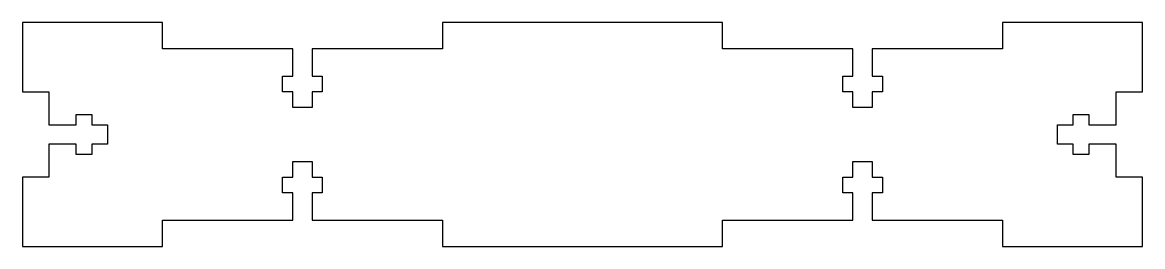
# Model space of a CAD drawing. Header units: inches. Extents: x 0 to 10, y 2.2 to 4.2.
import ezdxf

# ---------------------------------------------------------------- set-up
doc = ezdxf.new("R2010")
doc.units = ezdxf.units.IN
doc.layers.get('0').update_dxf_attribs({"linetype": 'CONTINUOUS'})

msp = doc.modelspace()

# ---------------------------------------------------------------- linework, layer by layer
msp.add_lwpolyline([(9.764, 3.163), (9.52, 3.163), (9.52, 3.073), (9.38, 3.073), (9.38, 3.163), (9.24, 3.163), (9.24, 3.337), (9.38, 3.337), (9.38, 3.427), (9.52, 3.427), (9.52, 3.337), (9.764, 3.337), (9.764, 3.63), (10, 3.63), (10, 4.25), (8.75, 4.25), (8.75, 4.014), (7.587, 4.014), (7.587, 3.77), (7.677, 3.77), (7.677, 3.63), (7.587, 3.63), (7.587, 3.49), (7.413, 3.49), (7.413, 3.63), (7.323, 3.63), (7.323, 3.77), (7.413, 3.77), (7.413, 4.014), (6.25, 4.014), (6.25, 4.25), (3.75, 4.25), (3.75, 4.014), (2.587, 4.014), (2.587, 3.77), (2.677, 3.77), (2.677, 3.63), (2.587, 3.63), (2.587, 3.49), (2.413, 3.49), (2.413, 3.63), (2.323, 3.63), (2.323, 3.77), (2.413, 3.77), (2.413, 4.014), (1.25, 4.014), (1.25, 4.25), (0, 4.25), (0, 3.63), (0.236, 3.63), (0.236, 3.337), (0.48, 3.337), (0.48, 3.427), (0.62, 3.427), (0.62, 3.337), (0.76, 3.337), (0.76, 3.163), (0.62, 3.163), (0.62, 3.073), (0.48, 3.073), (0.48, 3.163), (0.236, 3.163), (0.236, 2.87), (0, 2.87), (0, 2.25), (1.25, 2.25), (1.25, 2.486), (2.413, 2.486), (2.413, 2.73), (2.323, 2.73), (2.323, 2.87), (2.413, 2.87), (2.413, 3.01), (2.587, 3.01), (2.587, 2.87), (2.677, 2.87), (2.677, 2.73), (2.587, 2.73), (2.587, 2.486), (3.75, 2.486), (3.75, 2.25), (6.25, 2.25), (6.25, 2.486), (7.413, 2.486), (7.413, 2.73), (7.323, 2.73), (7.323, 2.87), (7.413, 2.87), (7.413, 3.01), (7.587, 3.01), (7.587, 2.87), (7.677, 2.87), (7.677, 2.73), (7.587, 2.73), (7.587, 2.486), (8.75, 2.486), (8.75, 2.25), (10, 2.25), (10, 2.87), (9.764, 2.87)], close=True)

doc.saveas('drawing.dxf')
